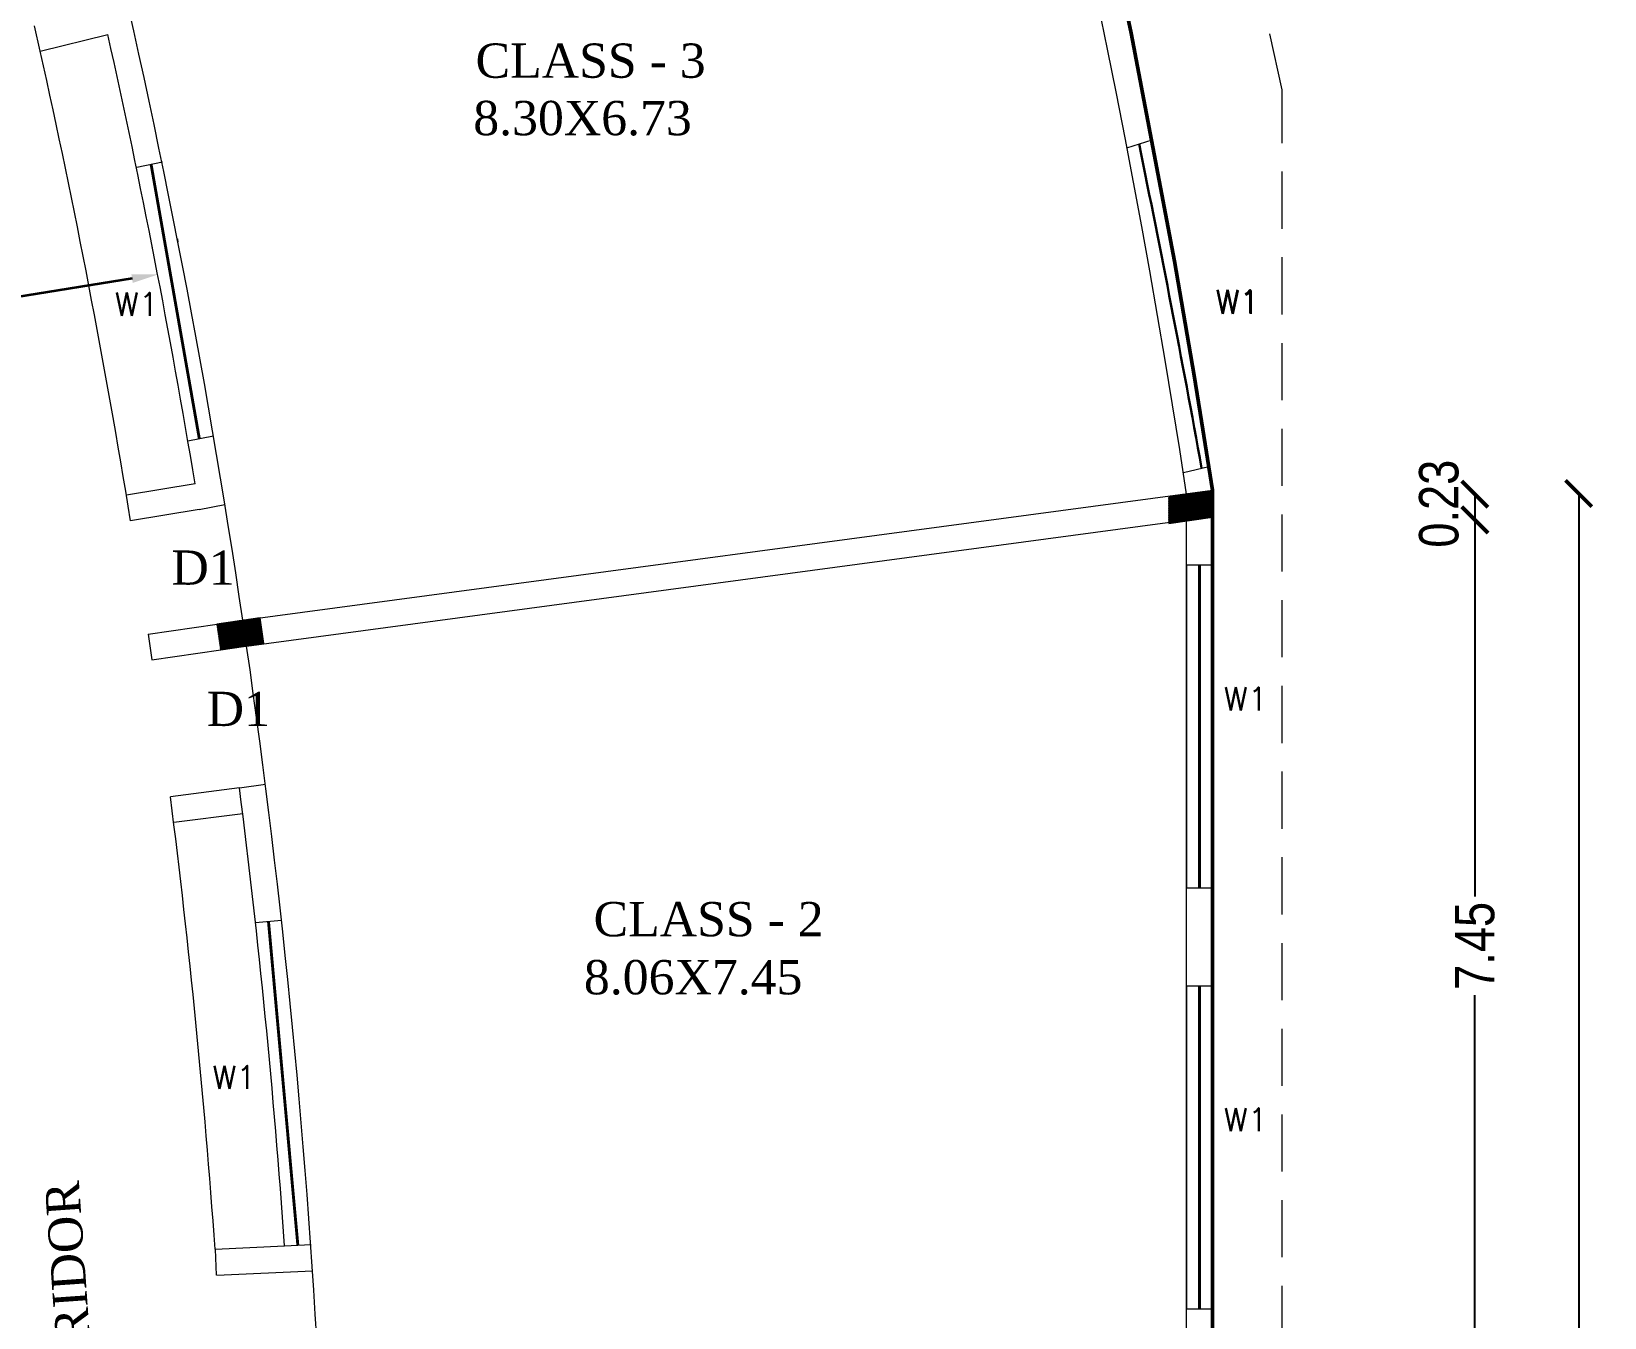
# Model space of a CAD drawing. Header units: metres. Extents: x 43 to 977, y 102 to 459.
# Drawn here: x 475.75 to 489.52, y 170.66 to 181.91 of the extents above; entities that cross this region are included whole.
import ezdxf

# ---------------------------------------------------------------- set-up
doc = ezdxf.new("R2010")
doc.units = ezdxf.units.M
doc.header["$MEASUREMENT"] = 0
doc.header["$PDMODE"] = 3
doc.linetypes.add('HIDDEN', pattern=[0.375, 0.25, -0.125])
doc.layers.get('0').update_dxf_attribs({"lineweight": 0})
doc.layers.get('Defpoints').update_dxf_attribs({"lineweight": 0})
doc.layers.add('BLK_1_FLR_0_BLT_UP_AREA_EXISTING', color=15, linetype='Continuous')
for name, color, linetype, lineweight in [('Column', 1, 'Continuous', 0), ('FURN', 30, 'Continuous', 0), ('hatch', 7, 'Continuous', 0), ('PATH_WAY', 140, 'Continuous', 35), ('Staircase', 140, 'Continuous', 0), ('TEXT', 130, 'Continuous', 0), ('WALL', 7, 'Continuous', 0), ('WIN', 13, 'Continuous', 0)]:
    doc.layers.add(name, color=color, linetype=linetype, lineweight=lineweight)
doc.styles.get("Standard").update_dxf_attribs({"font": 'romans.shx'})
doc.styles.add('style2', font='romantic.ttf')
doc.styles.add('visa', font='swissc.ttf')
doc.styles.add('working', font='timesbd.ttf', dxfattribs={"height": 0.25})
doc.dimstyles.new('new model', dxfattribs={"dimtxt": 0.25, "dimasz": 0.23, "dimexe": 0.1, "dimexo": 0.1, "dimgap": 0, "dimtad": 0, "dimtoh": 1, "dimzin": 1, "dimdsep": 46, "dimtxsty": 'working', "dimcen": 0.09, "dimse1": 1, "dimse2": 1, "dimclrd": 8, "dimclre": 8, "dimclrt": 3, "dimadec": 1, "dimazin": 0, "dimtfac": 1, "dimtofl": 0, "dimtmove": 0, "dimatfit": 3, "dimfxl": 0, "dimtolj": 1, "dimtzin": 0, "dimlwd": -1, "dimlwe": -1, "dimarcsym": 0})
doc.dimstyles.new('o3', dxfattribs={"dimscale": 0.23, "dimtxt": 0.9, "dimasz": 1, "dimexe": 5, "dimexo": 9, "dimgap": 0.23, "dimtad": 0, "dimzin": 3, "dimdsep": 46, "dimtxsty": 'visa', "dimblk": 'ARCHTICK', "dimcen": 0.09, "dimse1": 1, "dimse2": 1, "dimclrd": 7, "dimclre": 256, "dimclrt": 7, "dimadec": 0, "dimazin": 0, "dimtfac": 0.23, "dimtofl": 0, "dimtmove": 2, "dimatfit": 1, "dimldrblk": 'ARCHTICK', "dimfxl": 0, "dimtolj": 1, "dimtzin": 0, "dimarcsym": 0})

# ---------------------------------------------------------------- blocks, each defined once
blk = doc.blocks.new('_ArchTick')
at = {"color": 0, "const_width": 0.15}
blk.add_lwpolyline([(-0.5, -0.5), (0.5, 0.5)], dxfattribs=at)
blk = doc.blocks.new('*D465')
at = {"layer": 'Defpoints', "color": 0, "lineweight": 30}
for p in [(485.859, 177.864), (485.855, 177.638), (488.382, 177.638)]:
    blk.add_point(p, dxfattribs=at)
at = {"layer": 'WALL', "color": 7, "lineweight": -2}
blk.add_line((488.382, 177.864), (488.382, 177.638), dxfattribs=at)
at = {"layer": 'WALL', "color": 7, "lineweight": -2, "xscale": 0.23, "yscale": 0.23, "zscale": 0.23}
for p, rotation in [((488.382, 177.864), 90), ((488.382, 177.638), 270)]:
    blk.add_blockref('_ArchTick', p, dxfattribs=dict(at, rotation=rotation))
at = {"layer": 'WALL', "color": 7, "insert": (488.068, 177.78), "char_height": 0.345, "attachment_point": 5, "rotation": 90, "style": 'visa'}
blk.add_mtext('\\A1;0.23', dxfattribs=at)
blk = doc.blocks.new('*D466')
at = {"layer": 'Defpoints', "color": 0, "lineweight": 30}
for p in [(485.855, 177.638), (485.856, 170.185), (488.382, 170.185)]:
    blk.add_point(p, dxfattribs=at)
at = {"layer": 'WALL', "color": 7, "lineweight": -2}
for p, q in [((488.382, 177.638), (488.382, 174.342)), ((488.382, 170.185), (488.382, 173.481))]:
    blk.add_line(p, q, dxfattribs=at)
at = {"layer": 'WALL', "color": 7, "lineweight": -2, "xscale": 0.23, "yscale": 0.23, "zscale": 0.23}
for p, rotation in [((488.382, 177.638), 90), ((488.382, 170.185), 270)]:
    blk.add_blockref('_ArchTick', p, dxfattribs=dict(at, rotation=rotation))
at = {"layer": 'WALL', "color": 7, "insert": (488.382, 173.911), "char_height": 0.345, "attachment_point": 5, "rotation": 90, "style": 'visa'}
blk.add_mtext('\\A1;7.45', dxfattribs=at)
blk = doc.blocks.new('*D494')
at = {"layer": 'Defpoints', "color": 0, "lineweight": 30}
for p in [(485.858, 177.869), (485.682, 139.551), (489.291, 139.551)]:
    blk.add_point(p, dxfattribs=at)
at = {"layer": 'WALL', "color": 7, "lineweight": -2}
for p, q in [((489.291, 177.869), (489.291, 159.257)), ((489.291, 139.551), (489.291, 158.163))]:
    blk.add_line(p, q, dxfattribs=at)
at = {"layer": 'WALL', "color": 7, "lineweight": -2, "xscale": 0.23, "yscale": 0.23, "zscale": 0.23}
for p, rotation in [((489.291, 177.869), 90), ((489.291, 139.551), 270)]:
    blk.add_blockref('_ArchTick', p, dxfattribs=dict(at, rotation=rotation))
at = {"layer": 'WALL', "color": 7, "insert": (489.291, 158.71), "char_height": 0.345, "attachment_point": 5, "rotation": 90, "style": 'visa'}
blk.add_mtext('\\A1;38.32', dxfattribs=at)
blk = doc.blocks.new('*D684')
at = {"layer": 'Defpoints', "color": 0, "lineweight": 30}
for p in [(476.854, 179.786), (476.869, 179.689), (473.779, 179.193)]:
    blk.add_point(p, dxfattribs=at)
at = {"layer": 'PATH_WAY', "color": 4}
for p, q in [((476.627, 179.75), (475.615, 179.587)), ((473.991, 179.327), (475.003, 179.489))]:
    blk.add_line(p, q, dxfattribs=at)
at = {"layer": 'PATH_WAY', "color": 4, "lineweight": 30}
for points in [[(476.621, 179.788), (476.633, 179.712), (476.854, 179.786)], [(473.985, 179.364), (473.997, 179.289), (473.764, 179.29)]]:
    blk.add_solid(points, dxfattribs=at)
at = {"layer": 'PATH_WAY', "color": 4, "lineweight": 35, "insert": (475.309, 179.538), "char_height": 0.25, "attachment_point": 5, "rotation": 9.1252, "style": 'working'}
blk.add_mtext('\\A1;3.13', dxfattribs=at)

msp = doc.modelspace()

# ---------------------------------------------------------------- hatches: boundary and pattern name
at = {"layer": 'hatch'}
h = msp.add_hatch(dxfattribs=at)
h.set_pattern_fill('ANSI31', color=256, scale=0.025396, angle=76.153846, style=0)
h.set_pattern_definition([(121.153846154, (-15792.3479847, 7232.6398298), (-0.002716696904, -0.0016423005312), [])])
h.paths.add_polyline_path([(485.70387, 177.83812), (485.70387, 177.60713), (486.08481, 177.66276), (486.08481, 177.89375)])
h = msp.add_hatch(dxfattribs=at)
h.set_pattern_fill('ANSI31', color=256, scale=0.025396, angle=81.692308, style=0)
h.set_pattern_definition([(53.30769231, (2911.555505, -4964.839094), (0.0025455095069, -0.0018968327426), [])])
h.paths.add_polyline_path([(477.74738, 176.78242), (477.78041, 176.55625), (477.40346, 176.50121), (477.37044, 176.72738)])
h = msp.add_hatch(dxfattribs=at)
h.set_pattern_fill('ANSI31', color=256, scale=0.025396, angle=81.692308, style=0)
h.set_pattern_definition([(53.30769231, (2911.5557456, -4964.839094), (0.0025455095069, -0.0018968327426), [])])
h.paths.add_polyline_path([(477.37068, 176.72738), (477.4037, 176.50121), (477.78065, 176.55625), (477.74762, 176.78242)])

# ---------------------------------------------------------------- linework, layer by layer
at = {"layer": 'BLK_1_FLR_0_BLT_UP_AREA_EXISTING', "color": 26, "lineweight": 50}
msp.add_lwpolyline([(485.16252, 182.89103), (485.37183, 181.89751), (485.75323, 179.90305), (485.92526, 178.90241), (485.99042, 178.5026), (486.08482, 177.8997), (486.08644, 139.55078), (415.21537, 139.55078)], dxfattribs=at)
at = {"layer": 'Column'}
for p, q in [((477.70718, 174.11515), (477.9347, 174.13721)), ((477.70742, 174.11515), (477.93494, 174.13721))]:
    msp.add_line(p, q, dxfattribs=at)
for points in [[(486.08481, 177.66276), (486.08482, 177.89375), (485.70387, 177.83812), (485.70387, 177.60713)], [(477.78041, 176.55625), (477.74738, 176.78242), (477.37044, 176.72738), (477.40346, 176.50121)], [(477.78065, 176.55625), (477.74762, 176.78242), (477.37068, 176.72738), (477.4037, 176.50121)]]:
    msp.add_lwpolyline(points, close=True, dxfattribs=at)
at = {"layer": 'FURN'}
for start, end in [(9.2091845, 12.5857585), (4.0296261, 7.2409267)]:
    msp.add_arc((406.52314, 166.26667), 71.00589, start, end, dxfattribs=at)
at = {"layer": 'Staircase', "linetype": 'HIDDEN', "ltscale": 2}
msp.add_line((486.69433, 138.93593), (486.69433, 181.4024), dxfattribs=at)
msp.add_arc((406.35637, 164.77168), 82.04126, 11.6955772, 44.767443, dxfattribs=at)
at = {"layer": 'WALL'}
for p, q in [((475.82283, 181.7389), (475.77266, 181.96194)), ((475.82283, 181.7389), (476.41477, 181.8848)), ((485.3361, 180.89468), (485.55665, 180.96305)), ((476.66781, 180.72613), (476.89212, 180.77005)), ((477.11532, 178.32943), (477.33969, 178.37335)), ((485.83003, 178.05182), (486.05281, 178.10673)), ((477.59685, 176.7604), (486.08482, 177.8997)), ((477.21547, 177.72796), (477.43989, 177.77189)), ((477.62987, 176.53424), (486.08366, 177.66854)), ((486.08481, 139.55542), (486.08481, 177.6681)), ((485.85625, 170.18504), (485.85625, 177.63473)), ((486.08481, 177.24224), (485.85625, 177.24224)), ((476.76732, 176.63931), (477.37044, 176.72738)), ((476.76756, 176.63931), (477.37068, 176.72738)), ((476.76732, 176.63931), (476.80035, 176.41314)), ((476.76756, 176.63931), (476.80059, 176.41314)), ((476.80035, 176.41314), (477.40346, 176.50121)), ((476.80059, 176.41314), (477.4037, 176.50121)), ((477.56741, 175.29321), (477.79361, 175.32624)), ((485.85625, 174.41884), (486.08481, 174.41884)), ((486.08481, 173.55958), (485.85625, 173.55958)), ((477.3535, 171.25641), (477.96244, 171.28587)), ((477.3535, 171.25641), (477.36454, 171.02811)), ((477.96244, 171.28587), (478.19393, 171.29706)), ((477.3692, 171.02834), (478.20644, 171.06884)), ((485.85625, 170.73619), (486.08481, 170.73619))]:
    msp.add_line(p, q, dxfattribs=at)
for centre, radius, start, end in [((405.40681, 165.5448), 81.61843, 8.7061241, 44.2723869), ((405.40681, 165.5448), 81.38987, 8.7061241, 44.1094247), ((406.52314, 166.26667), 71.84397, 8.3988055, 13.7547075), ((406.52314, 166.26667), 71.6154, 9.3920484, 12.5964873), ((406.52314, 166.26667), 71.84397, 2.8578041, 8.2165237), ((406.52314, 166.26667), 71.6154, 4.0188973, 7.2409267)]:
    msp.add_arc(centre, radius, start, end, dxfattribs=at)
at = {"layer": 'WIN', "color": 7}
for p, q in [((476.8043, 180.02617), (476.79964, 180.05278)), ((477.02386, 180.09712), (477.02885, 180.06886)), ((485.85625, 177.24224), (485.85625, 174.41884)), ((486.08481, 177.24224), (486.08481, 174.41884)), ((485.85625, 173.55958), (485.85625, 170.73619)), ((486.08481, 173.55958), (486.08481, 170.73619))]:
    msp.add_line(p, q, dxfattribs=at)
at = {"layer": 'WIN', "color": 7, "lineweight": 9}
for p, q in [((477.17889, 177.95357), (476.57723, 177.85603)), ((477.21547, 177.72796), (476.61381, 177.63041)), ((477.56741, 175.29321), (476.96276, 175.21638)), ((477.59621, 175.06646), (476.99157, 174.98964))]:
    msp.add_line(p, q, dxfattribs=at)
at = {"layer": 'WIN', "color": 5, "lineweight": 9}
msp.add_line((486.08481, 177.89247), (486.08481, 177.66276), dxfattribs=at)
at = {"layer": 'WIN', "const_width": 0.0254}
for points in [[(477.21565, 178.34907), (476.79317, 180.75068)], [(485.97053, 177.24224), (485.97053, 174.41884)], [(478.07818, 171.29147), (477.82094, 174.12618)], [(485.97053, 173.55958), (485.97053, 170.73619)]]:
    msp.add_lwpolyline(points, dxfattribs=at)
at = {"layer": 'WIN', "lineweight": 30}
msp.add_arc((358.5458, 154.93752), 129.53077, 10.2970491, 11.5748596, dxfattribs=at)

# ---------------------------------------------------------------- texts
at = {"layer": 'TEXT', "color": 4, "style": 'style2'}
for s, p in [('CLASS - 3', (479.63399, 181.5072)), ('8.30X6.73', (479.61387, 181.00454)), ('D1', (476.97163, 177.0708)), ('D1', (477.28009, 175.83415)), ('CLASS - 2', (480.66701, 173.99481)), ('8.06X7.45', (480.58229, 173.48689))]:
    msp.add_text(s, height=0.3, dxfattribs=at).set_placement(p)
msp.add_text('3.12 WIDE CORRIDOR', height=0.3, rotation=94.03226, dxfattribs=at).set_placement((476.48018, 167.32882))
at = {"layer": 'WALL'}
for p in [(476.47647, 179.42355), (486.11144, 179.44771), (486.1156, 179.44237), (486.1858, 175.97141), (477.3309, 172.6587), (486.1858, 172.28876)]:
    msp.add_text('W1', height=0.203169, dxfattribs=at).set_placement(p)

# ---------------------------------------------------------------- dimensions: what is measured, and where the dimension line sits
at = {"layer": 'PATH_WAY', "color": 4, "lineweight": 35}
dim = msp.add_aligned_dim(p1=(473.7793, 179.19296), p2=(476.86942, 179.68931), distance=0.09839, dimstyle='new model', override={"dimpost": '\\X', "dimclrd": 4, "dimclrt": 4}, dxfattribs=at)
dim.commit()
dim.dimension.update_dxf_attribs({"geometry": '*D684', "text_midpoint": (475.30875, 179.53828)})
at = {"layer": 'WALL'}
dim = msp.add_linear_dim(base=(488.38185, 177.63788), p1=(485.85888, 177.8645), p2=(485.85511, 177.63788), angle=90, dimstyle='o3', override={"dimtxt": 1.5, "dimpost": '\\X'}, dxfattribs=at)
dim.commit()
dim.dimension.update_dxf_attribs({"geometry": '*D465', "text_midpoint": (488.0678, 177.78023), "dimtype": 160})
for base, p1, p2, picture, middle in [((489.29087, 139.55078), (485.85815, 177.86928), (485.68243, 139.55078), '*D494', (489.29087, 158.71003)), ((488.38185, 170.18504), (485.85511, 177.63788), (485.85625, 170.18504), '*D466', (488.38185, 173.91146))]:
    dim = msp.add_linear_dim(base=base, p1=p1, p2=p2, angle=90, dimstyle='o3', override={"dimtxt": 1.5, "dimpost": '\\X'}, dxfattribs=at)
    dim.commit()
    dim.dimension.update_dxf_attribs({"geometry": picture, "text_midpoint": middle})

doc.saveas('drawing.dxf')
